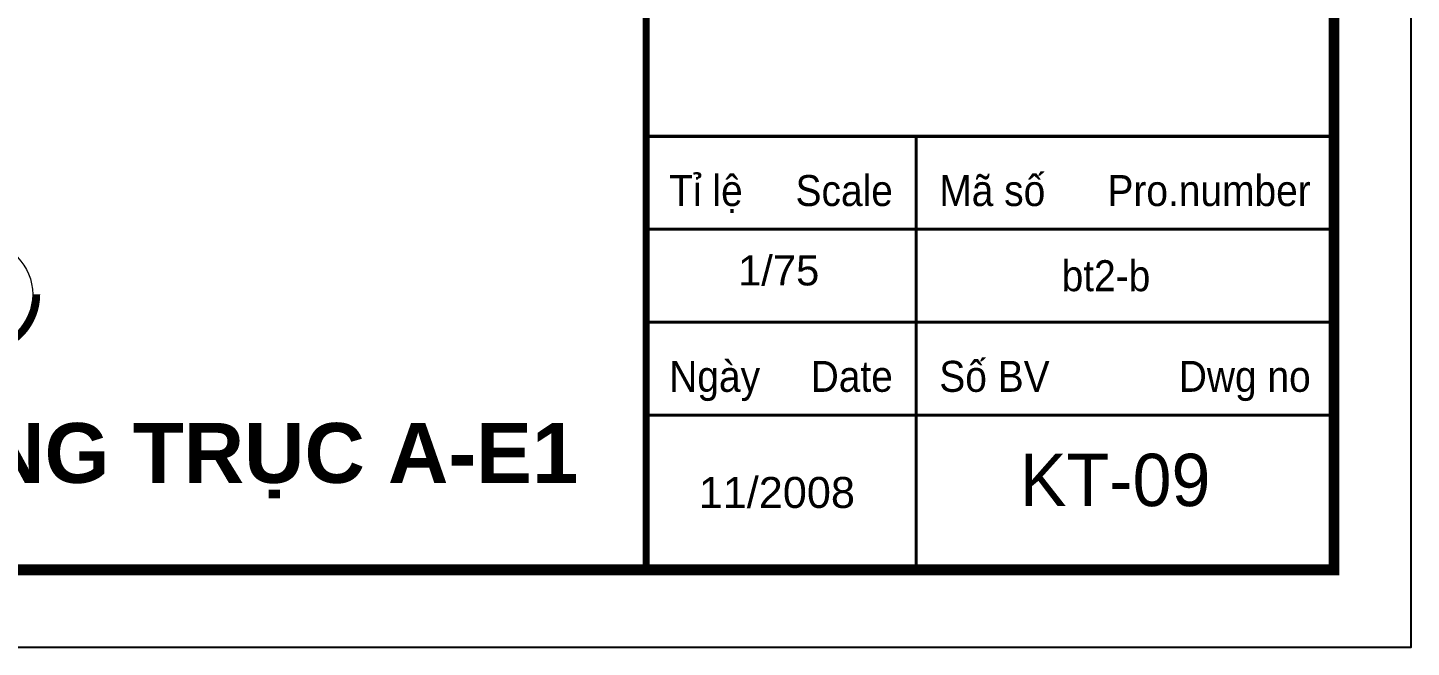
# Model space of a CAD drawing. Header units: millimetres. Extents: x -229618 to 2906, y -178063 to 96806.
# Drawn here: x -130046 to -123107, y -155647 to -152541 of the extents above; entities that cross this region are included whole.
import ezdxf
from ezdxf.enums import TextEntityAlignment as Align

# ---------------------------------------------------------------- set-up
doc = ezdxf.new("R2010")
doc.units = ezdxf.units.MM
doc.header["$LTSCALE"] = 200
doc.header["$MEASUREMENT"] = 0
doc.layers.get('DEFPOINTS').update_dxf_attribs({"linetype": 'CONTINUOUS'})
doc.layers.add('in', color=203, linetype='CONTINUOUS', lineweight=5, plot=False)
for name, color, linetype in [('KHUNGTEN', 7, 'CONTINUOUS'), ('MANH', 9, 'CONTINUOUS'), ('TEXT', 33, 'CONTINUOUS')]:
    doc.layers.add(name, color=color, linetype=linetype)
doc.layers.add('thay', color=7, linetype='CONTINUOUS', lineweight=18)
doc.styles.add('Aria H B iso', font='Vharialb_0.ttf')
doc.styles.add('Aria H iso', font='Vharial_0.ttf')
doc.styles.add('Arial iso', font='vnarial_0.ttf')
doc.styles.add('TEXT1', font='Vhavan_0.ttf', dxfattribs={"height": 200})

# ---------------------------------------------------------------- blocks, each defined once
blk = doc.blocks.new('KhungA3')
at = {"layer": 'DEFPOINTS', "color": 8}
blk.add_lwpolyline([(-3.738, 3.813), (416.305, 3.813), (416.305, 300.813), (-3.738, 300.813)], close=True, dxfattribs=at)
at = {"layer": 'KHUNGTEN', "color": 4}
for points, const_width in [([(7.542, 8.987), (411.131, 8.987), (411.131, 295.639), (7.542, 295.639)], 0.724), ([(365.131, 295.639), (411.131, 295.639), (411.131, 8.987), (365.131, 8.987)], 0.466)]:
    blk.add_lwpolyline(points, close=True, dxfattribs=dict(at, const_width=const_width))
at = {"layer": 'KHUNGTEN', "color": 8, "const_width": 0.207}
for points in [[(365.131, 37.963), (411.131, 37.963)], [(383.19, 37.963), (383.19, 8.987)], [(365.131, 31.754), (411.131, 31.754)], [(365.131, 25.545), (411.131, 25.545)], [(365.131, 19.336), (411.131, 19.336)]]:
    blk.add_lwpolyline(points, dxfattribs=at)
at = {"layer": 'KHUNGTEN', "color": 8, "style": 'Arial iso', "width": 0.9}
for s, p in [('TØ lÖ', (366.683, 33.306)), ('M· sè', (384.743, 33.306)), ('bt2-b   ', (392.92, 27.615)), ('Sè BV', (384.743, 20.888)), ('Ngµy', (366.683, 20.888))]:
    blk.add_text(s, height=2.0697, dxfattribs=at).set_placement(p)
for s, p in [('Scale', (381.638, 33.306)), ('Pro.number', (409.579, 33.306)), ('Date', (381.638, 20.888)), ('Dwg no', (409.579, 20.888))]:
    blk.add_text(s, height=2.0697, dxfattribs=at).set_placement(p, align=Align.RIGHT)
at = {"layer": 'KHUNGTEN', "color": 7, "style": 'Arial iso'}
blk.add_text('11/2008', height=2.0697, dxfattribs=at).set_placement((373.877, 14.162), align=Align.MIDDLE_CENTER)
blk = doc.blocks.new('tr')
at = {"layer": 'thay', "ltscale": 600}
for p, q in [((0, -200), (0, 0)), ((313.2, -513.2), (513.2, -513.2))]:
    blk.add_line(p, q, dxfattribs=at)
at = {"layer": 'thay', "ltscale": 600, "const_width": 50}
blk.add_lwpolyline([(-375, -513.2, 0.414214), (0, -888.2, 0.414214)], format="xyb", dxfattribs=at)
at = {"layer": 'thay', "ltscale": 600}
blk.add_circle((0, -513.2), 350, dxfattribs=at)
blk.add_arc((0, -513.2), 313.2, 0, 90, dxfattribs=at)
at = {"layer": 'TEXT', "linetype": 'Continuous', "style": 'Aria H iso'}
blk.add_attdef('A', text='', height=350, dxfattribs=at).set_placement((0, -670.6), align=Align.CENTER)

msp = doc.modelspace()

# ---------------------------------------------------------------- linework, layer by layer
at = {"layer": 'in', "linetype": 'Continuous'}
msp.add_lwpolyline([(-154609.9, -155646.6), (-123106.7, -155646.6), (-123106.7, -133371.6), (-154609.9, -133371.6)], close=True, dxfattribs=at)

# ---------------------------------------------------------------- block references
at = {"layer": 'KHUNGTEN'}
ref = msp.add_blockref('KhungA3', (-154329.6, -155932.6), dxfattribs=dict(at, xscale=75, yscale=75, zscale=75.00000000000009))
ref.add_attrib('SOBANVE', 'kt-09', dxfattribs={"color": 1, "height": 262.5, "style": 'TEXT1'}).set_placement((-124592.1, -154807.6), align=Align.MIDDLE_CENTER)
ref.add_attrib('TILE', '1/75', dxfattribs={"color": 1, "height": 150, "style": 'Arial iso'}).set_placement((-126279.6, -153757.6), align=Align.MIDDLE_CENTER)
at = {"layer": 'MANH', "xscale": 0.75, "yscale": 0.75, "zscale": 0.75, "rotation": 90}
msp.add_blockref('tr', (-130667.9, -153877.4), dxfattribs=at)

# ---------------------------------------------------------------- texts
at = {"layer": 'TEXT', "style": 'Aria H B iso'}
msp.add_text('mÆt ®øng trôc a-e1', height=300, dxfattribs=at).set_placement((-127283.9, -154822.4), align=Align.RIGHT)

doc.saveas('drawing.dxf')
